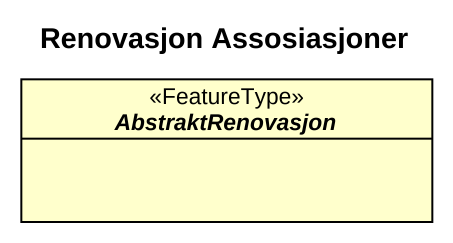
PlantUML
@startuml
title Renovasjon Assosiasjoner
hide circle
hide empty members
abstract class AbstraktRenovasjon <<FeatureType>>
@enduml
